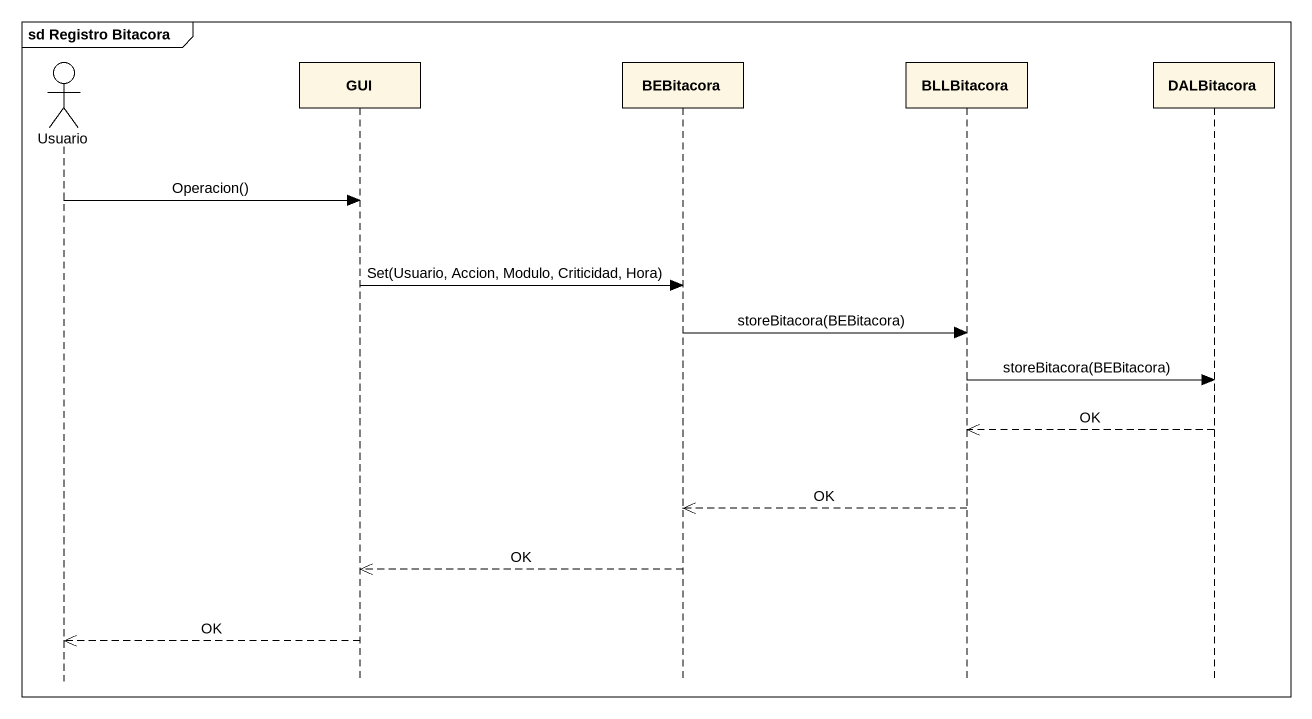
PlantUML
@startuml
mainframe sd Registro Bitacora
hide footbox
actor Usuario
participant GUI
participant BEBitacora
participant BLLBitacora
participant DALBitacora

Usuario -> GUI : Operacion()
GUI -> BEBitacora : Set(Usuario, Accion, Modulo, Criticidad, Hora)
BEBitacora -> BLLBitacora : storeBitacora(BEBitacora)
BLLBitacora -> DALBitacora : storeBitacora(BEBitacora)
DALBitacora -->> BLLBitacora : OK
BLLBitacora -->> BEBitacora : OK
BEBitacora -->> GUI : OK
GUI -->> Usuario : OK
@enduml
